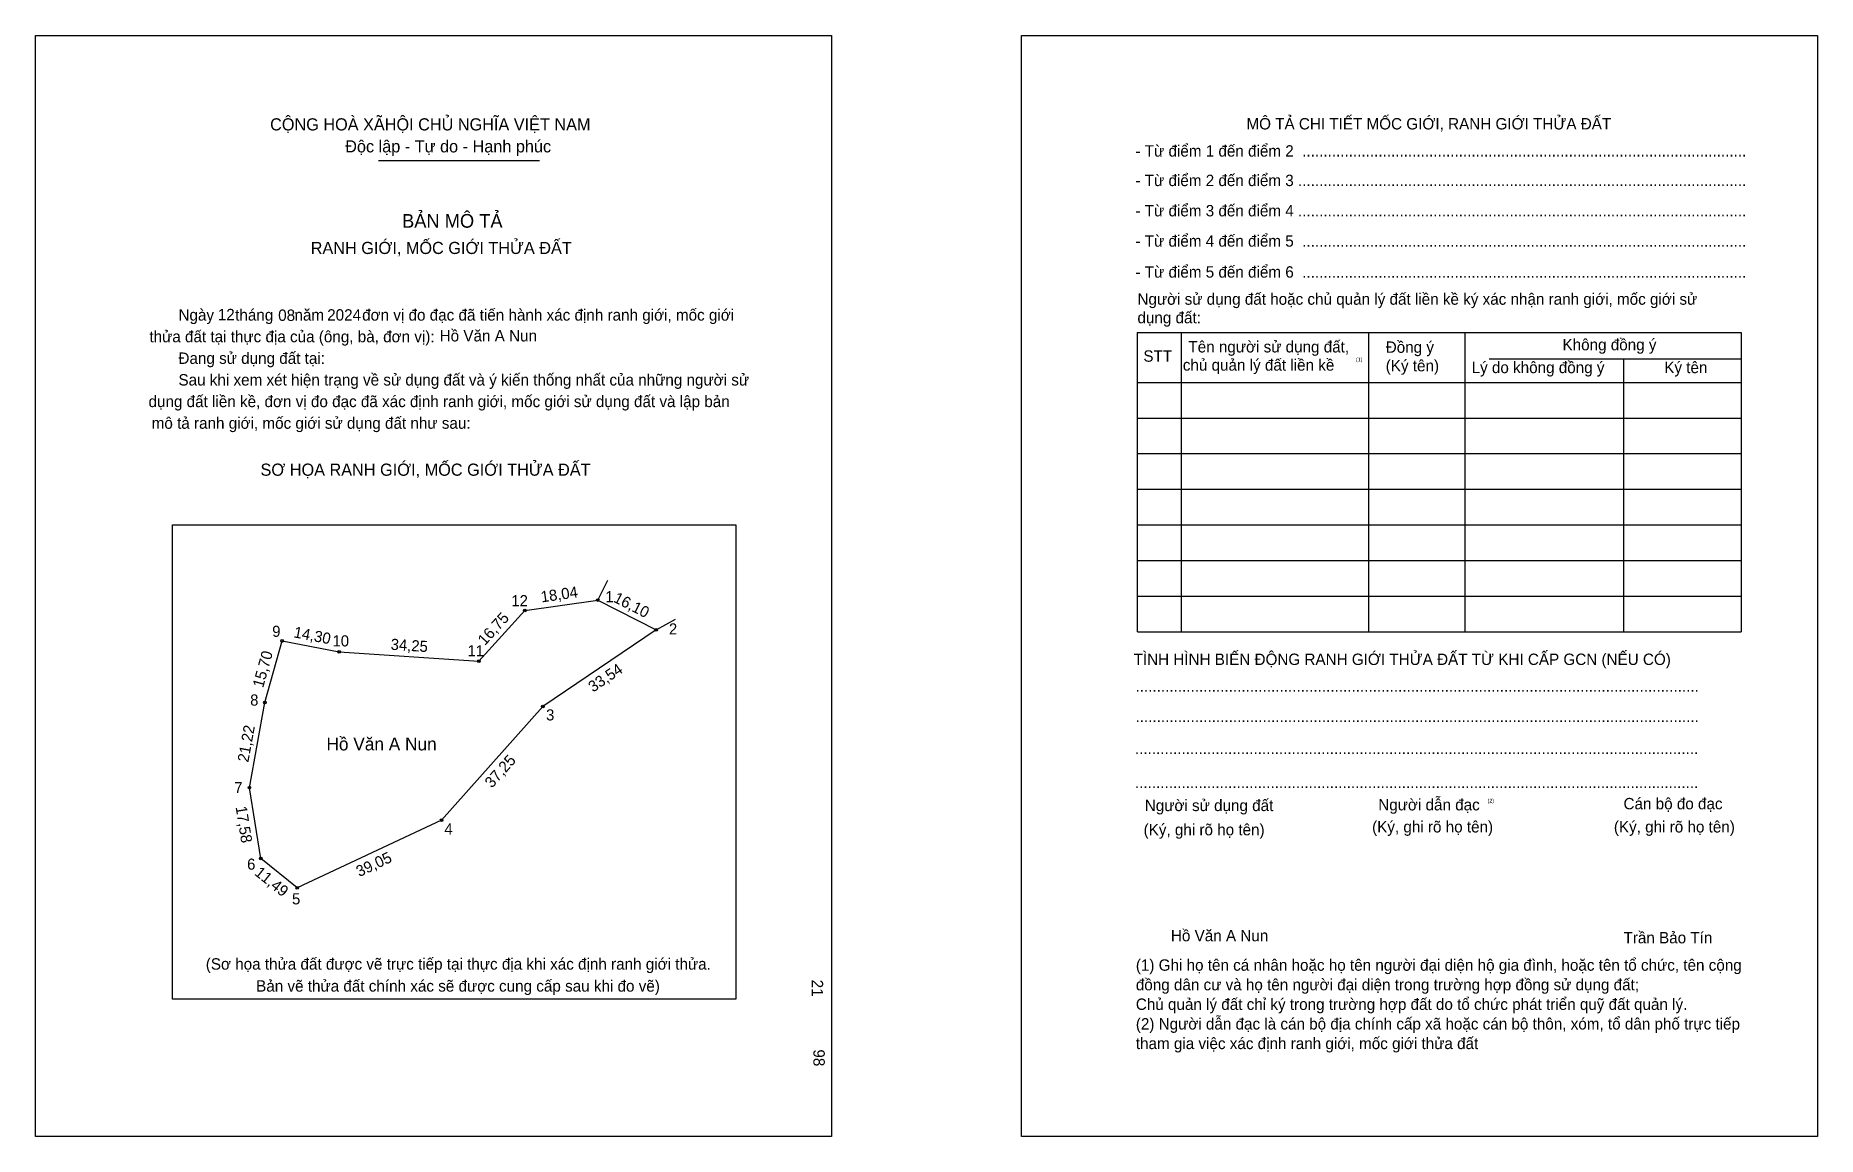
# Model space of a CAD drawing. Extents: x 547540 to 547976, y 1824722 to 1824992.
import ezdxf

# ---------------------------------------------------------------- set-up
doc = ezdxf.new("R2010")
doc.units = 0
for name, color, linetype in [('bmtKhungInTrang1', 7, 'Continuous'), ('bmtKhungInTrang2', 7, 'Continuous'), ('bmtNoiDung', 7, 'Continuous'), ('bmtTemplate', 7, 'Continuous'), ('CanhThua', 7, 'Continuous'), ('ChieuDaiCanhThua', 7, 'Continuous'), ('MocDinhThua', 7, 'Continuous'), ('RauThua', 7, 'Continuous'), ('SoHieuDinhThua', 7, 'Continuous'), ('TenChuSuDung', 7, 'Continuous')]:
    doc.layers.add(name, color=color, linetype=linetype)

msp = doc.modelspace()

# ---------------------------------------------------------------- linework, layer by layer
at = {"layer": 'bmtKhungInTrang1'}
msp.add_lwpolyline([(547539.98, 1824991.9), (547734.98, 1824991.9), (547734.98, 1824722.19), (547539.98, 1824722.19)], close=True, dxfattribs=at)
at = {"layer": 'bmtKhungInTrang2'}
msp.add_lwpolyline([(547781.48, 1824991.9), (547976.49, 1824991.9), (547976.49, 1824722.19), (547781.48, 1824722.19)], close=True, dxfattribs=at)
at = {"layer": 'bmtTemplate'}
for p, q in [((547624.01, 1824961.33), (547663.44, 1824961.33)), ((547820.6, 1824919.15), (547820.6, 1824845.83)), ((547866.48, 1824919.15), (547866.48, 1824845.83)), ((547890.08, 1824919.24), (547890.08, 1824845.83)), ((547957.82, 1824919.15), (547957.82, 1824845.83)), ((547896.06, 1824912.69), (547957.82, 1824912.69)), ((547809.91, 1824906.93), (547957.82, 1824906.93)), ((547809.91, 1824898.2), (547957.82, 1824898.2)), ((547809.91, 1824889.48), (547957.82, 1824889.48)), ((547809.91, 1824880.75), (547957.82, 1824880.75)), ((547809.91, 1824872.02), (547957.82, 1824872.02)), ((547809.91, 1824863.29), (547957.82, 1824863.29)), ((547809.91, 1824854.56), (547957.82, 1824854.56)), ((547809.91, 1824845.83), (547957.82, 1824845.83))]:
    msp.add_line(p, q, dxfattribs=at)
for points in [[(547809.81, 1824919.15), (547957.82, 1824919.15)], [(547809.81, 1824919.15), (547809.81, 1824845.83)], [(547929.03, 1824912.61), (547929.03, 1824845.83)]]:
    msp.add_lwpolyline(points, dxfattribs=at)
msp.add_lwpolyline([(547573.53, 1824755.78), (547573.53, 1824872.01), (547711.51, 1824872.01), (547711.51, 1824755.78)], close=True, dxfattribs=at)
at = {"layer": 'CanhThua'}
for p, q in [((547648.56, 1824838.65), (547659.82, 1824851.04)), ((547659.82, 1824851.04), (547677.68, 1824853.6)), ((547677.68, 1824853.6), (547692.01, 1824846.27)), ((547692.01, 1824846.27), (547664.21, 1824827.51)), ((547596.16, 1824828.49), (547600.34, 1824843.63)), ((547600.34, 1824843.63), (547614.38, 1824840.9)), ((547614.38, 1824840.9), (547648.56, 1824838.65)), ((547592.34, 1824807.62), (547596.16, 1824828.49)), ((547664.21, 1824827.51), (547639.45, 1824799.68)), ((547595.11, 1824790.26), (547592.34, 1824807.62)), ((547639.45, 1824799.68), (547604.09, 1824783.09)), ((547604.09, 1824783.09), (547595.11, 1824790.26))]:
    msp.add_line(p, q, dxfattribs=at)
at = {"layer": 'MocDinhThua'}
for centre in [(547659.82, 1824851.04), (547677.68, 1824853.6), (547692.01, 1824846.27), (547600.34, 1824843.63), (547614.38, 1824840.9), (547648.56, 1824838.65), (547596.16, 1824828.49), (547664.21, 1824827.51), (547592.34, 1824807.62), (547639.45, 1824799.68), (547595.11, 1824790.26), (547604.09, 1824783.09)]:
    msp.add_circle(centre, 0.327, dxfattribs=at)
at = {"layer": 'RauThua'}
for p, q in [((547677.68, 1824853.6), (547680.14, 1824858.45)), ((547692.01, 1824846.27), (547696.77, 1824848.89))]:
    msp.add_line(p, q, dxfattribs=at)

# ---------------------------------------------------------------- texts
at = {"layer": 'bmtNoiDung'}
for s, height, p in [('12', 2.79, (547584.6, 1824922.16)), ('08', 2.79, (547599.4, 1824922)), ('2024', 2.79, (547611.4, 1824922.07)), ('Hồ Văn A Nun', 2.7902, (547638.96, 1824916.97)), ('Hồ Văn A Nun', 2.7902, (547818.11, 1824769.99))]:
    msp.add_text(s, height=height, dxfattribs=at).set_placement(p)
for s, p in [('21', (547730.12, 1824760.58)), ('98', (547730.52, 1824743.5))]:
    msp.add_text(s, height=2.79, rotation=270, dxfattribs=at).set_placement(p)
at = {"layer": 'bmtTemplate'}
for s, height, p in [('CỘNG HOÀ XÃHỘI CHỦ NGHĨA VIỆT NAM', 2.9762, (547597.42, 1824968.67)), ('MÔ TẢ CHI TIẾT MỐC GIỚI, RANH GIỚI THỬA ĐẤT', 2.7891, (547836.62, 1824968.91)), ('Độc lập - Tự do - Hạnh phúc', 2.9762, (547615.82, 1824963.29)), ('- Từ điểm 1 đến điểm 2  .........................................................................................................', 2.7891, (547809.43, 1824962.26)), ('- Từ điểm 2 đến điểm 3 ..........................................................................................................', 2.7891, (547809.43, 1824955.03)), ('- Từ điểm 3 đến điểm 4 ..........................................................................................................', 2.7891, (547809.43, 1824947.61)), ('BẢN MÔ TẢ', 3.348, (547629.75, 1824944.84)), ('RANH GIỚI, MỐC GIỚI THỬA ĐẤT', 2.9762, (547607.37, 1824938.39)), ('- Từ điểm 4 đến điểm 5  .........................................................................................................', 2.7891, (547809.43, 1824940.19)), ('- Từ điểm 5 đến điểm 6  .........................................................................................................', 2.7891, (547809.43, 1824932.6)), ('Người sử dụng đất hoặc chủ quản lý đất liền kề ký xác nhận ranh giới, mốc giới sử', 2.7891, (547809.91, 1824925.96)), ('Ngày     tháng     năm         đơn vị đo đạc đã tiến hành xác định ranh giới, mốc giới ', 2.7902, (547574.97, 1824922.07)), ('dụng đất:', 2.789, (547809.91, 1824921.42)), ('thửa đất tại thực địa của (ông, bà, đơn vị):', 2.7902, (547567.85, 1824916.77)), ('Tên người sử dụng đất,', 2.7891, (547822.4, 1824914.27)), ('Đồng ý', 2.789, (547870.74, 1824914.18)), ('Không đồng ý', 2.7891, (547914.05, 1824914.79)), ('Đang sử dụng đất tại:', 2.7902, (547574.97, 1824911.47)), ('STT', 2.789, (547811.37, 1824912)), ('chủ quản lý đất liền kề', 2.7891, (547821.03, 1824909.81)), ('(1)', 0.93, (547863.45, 1824912.1)), ('(Ký tên)', 2.789, (547870.74, 1824909.64)), ('Lý do không đồng ý', 2.7891, (547891.78, 1824909.2)), ('Ký tên', 2.789, (547938.98, 1824909.2)), ('Sau khi xem xét hiện trạng về sử dụng đất và ý kiến thống nhất của những người sử ', 2.7902, (547574.97, 1824906.17)), ('dụng đất liền kề, đơn vị đo đạc đã xác định ranh giới, mốc giới sử dụng đất và lập bản', 2.7902, (547567.64, 1824900.87)), ('mô tả ranh giới, mốc giới sử dụng đất như sau:', 2.7902, (547568.41, 1824895.57)), ('SƠ HỌA RANH GIỚI, MỐC GIỚI THỬA ĐẤT', 2.9762, (547595.07, 1824884.06)), ('TÌNH HÌNH BIẾN ĐỘNG RANH GIỚI THỬA ĐẤT TỪ KHI CẤP GCN (NẾU CÓ)', 2.7891, (547808.97, 1824837.69)), ('.....................................................................................................................................', 2.79328, (547809.43, 1824831.13)), ('.....................................................................................................................................', 2.79328, (547809.43, 1824823.71)), ('.....................................................................................................................................', 2.79328, (547809.29, 1824815.85)), ('.....................................................................................................................................', 2.79328, (547809.29, 1824807.56)), ('Người sử dụng đất', 2.7891, (547811.71, 1824801.89)), ('Người dẫn đạc', 2.7891, (547868.92, 1824802.06)), ('(2)', 0.93, (547895.7, 1824803.98)), ('Cán bộ đo đạc', 2.7891, (547929, 1824802.32)), ('(Ký, ghi rõ họ tên)', 2.7891, (547811.42, 1824795.95)), ('(Ký, ghi rõ họ tên)', 2.7891, (547867.4, 1824796.65)), ('(Ký, ghi rõ họ tên)', 2.7891, (547926.63, 1824796.65)), ('Trần Bảo Tín', 2.7891, (547929, 1824769.48)), ('(Sơ họa thửa đất được vẽ trực tiếp tại thực địa khi xác định ranh giới thửa.', 2.7902, (547581.66, 1824763.04)), ('(1) Ghi họ tên cá nhân hoặc họ tên người đại diện hộ gia đình, hoặc tên tổ chức, tên cộng', 2.7891, (547809.52, 1824762.77)), ('Bản vẽ thửa đất chính xác sẽ được cung cấp sau khi đo vẽ)', 2.7902, (547594, 1824757.65)), ('đồng dân cư và họ tên người đại diện trong trường hợp đồng sử dụng đất;', 2.7891, (547809.52, 1824757.97)), ('Chủ quản lý đất chỉ ký trong trường hợp đất do tổ chức phát triển quỹ đất quản lý.', 2.7891, (547809.52, 1824753.17)), ('(2) Người dẫn đạc là cán bộ địa chính cấp xã hoặc cán bộ thôn, xóm, tổ dân phố trực tiếp', 2.7891, (547809.52, 1824748.37)), ('tham gia việc xác định ranh giới, mốc giới thửa đất', 2.7891, (547809.52, 1824743.57))]:
    msp.add_text(s, height=height, dxfattribs=at).set_placement(p)
at = {"layer": 'ChieuDaiCanhThua'}
for s, rotation, p in [('18,04', 8.1377, (547663.94, 1824853.01)), ('16,10', 332.9383, (547681.31, 1824853.27)), ('16,75', 47.7387, (547650.04, 1824842.3)), ('14,30', 348.9824, (547603.04, 1824844.49)), ('34,25', 356.2302, (547626.89, 1824841.44)), ('15,70', 74.5593, (547595.7, 1824831.93)), ('33,54', 34.0089, (547676.53, 1824830.9)), ('21,22', 79.6309, (547592.08, 1824813.72)), ('37,25', 48.3439, (547651.77, 1824807.38)), ('17,58', 279.0609, (547588.96, 1824802.91)), ('39,05', 25.1358, (547619.27, 1824785.7)), ('11,49', 321.4048, (547593.4, 1824786.4))]:
    msp.add_text(s, height=2.722, rotation=rotation, dxfattribs=at).set_placement(p)
at = {"layer": 'SoHieuDinhThua'}
for s, height, p in [('12', 2.722, (547656.53, 1824852.09)), ('1', 2.72, (547679.56, 1824853.08)), ('9', 2.72, (547597.94, 1824844.58)), ('2', 2.72, (547695.13, 1824845.16)), ('10', 2.722, (547612.71, 1824842.24)), ('11', 2.722, (547645.77, 1824839.81)), ('8', 2.72, (547592.54, 1824827.74)), ('3', 2.72, (547665.03, 1824824.1)), ('7', 2.72, (547588.65, 1824806.29)), ('4', 2.72, (547640.11, 1824796.14)), ('6', 2.72, (547591.79, 1824787.53)), ('5', 2.72, (547602.79, 1824779.03))]:
    msp.add_text(s, height=height, dxfattribs=at).set_placement(p)
at = {"layer": 'TenChuSuDung'}
msp.add_text('Hồ Văn A Nun', height=3.1579, dxfattribs=at).set_placement((547611.23, 1824816.76))

doc.saveas('drawing.dxf')
